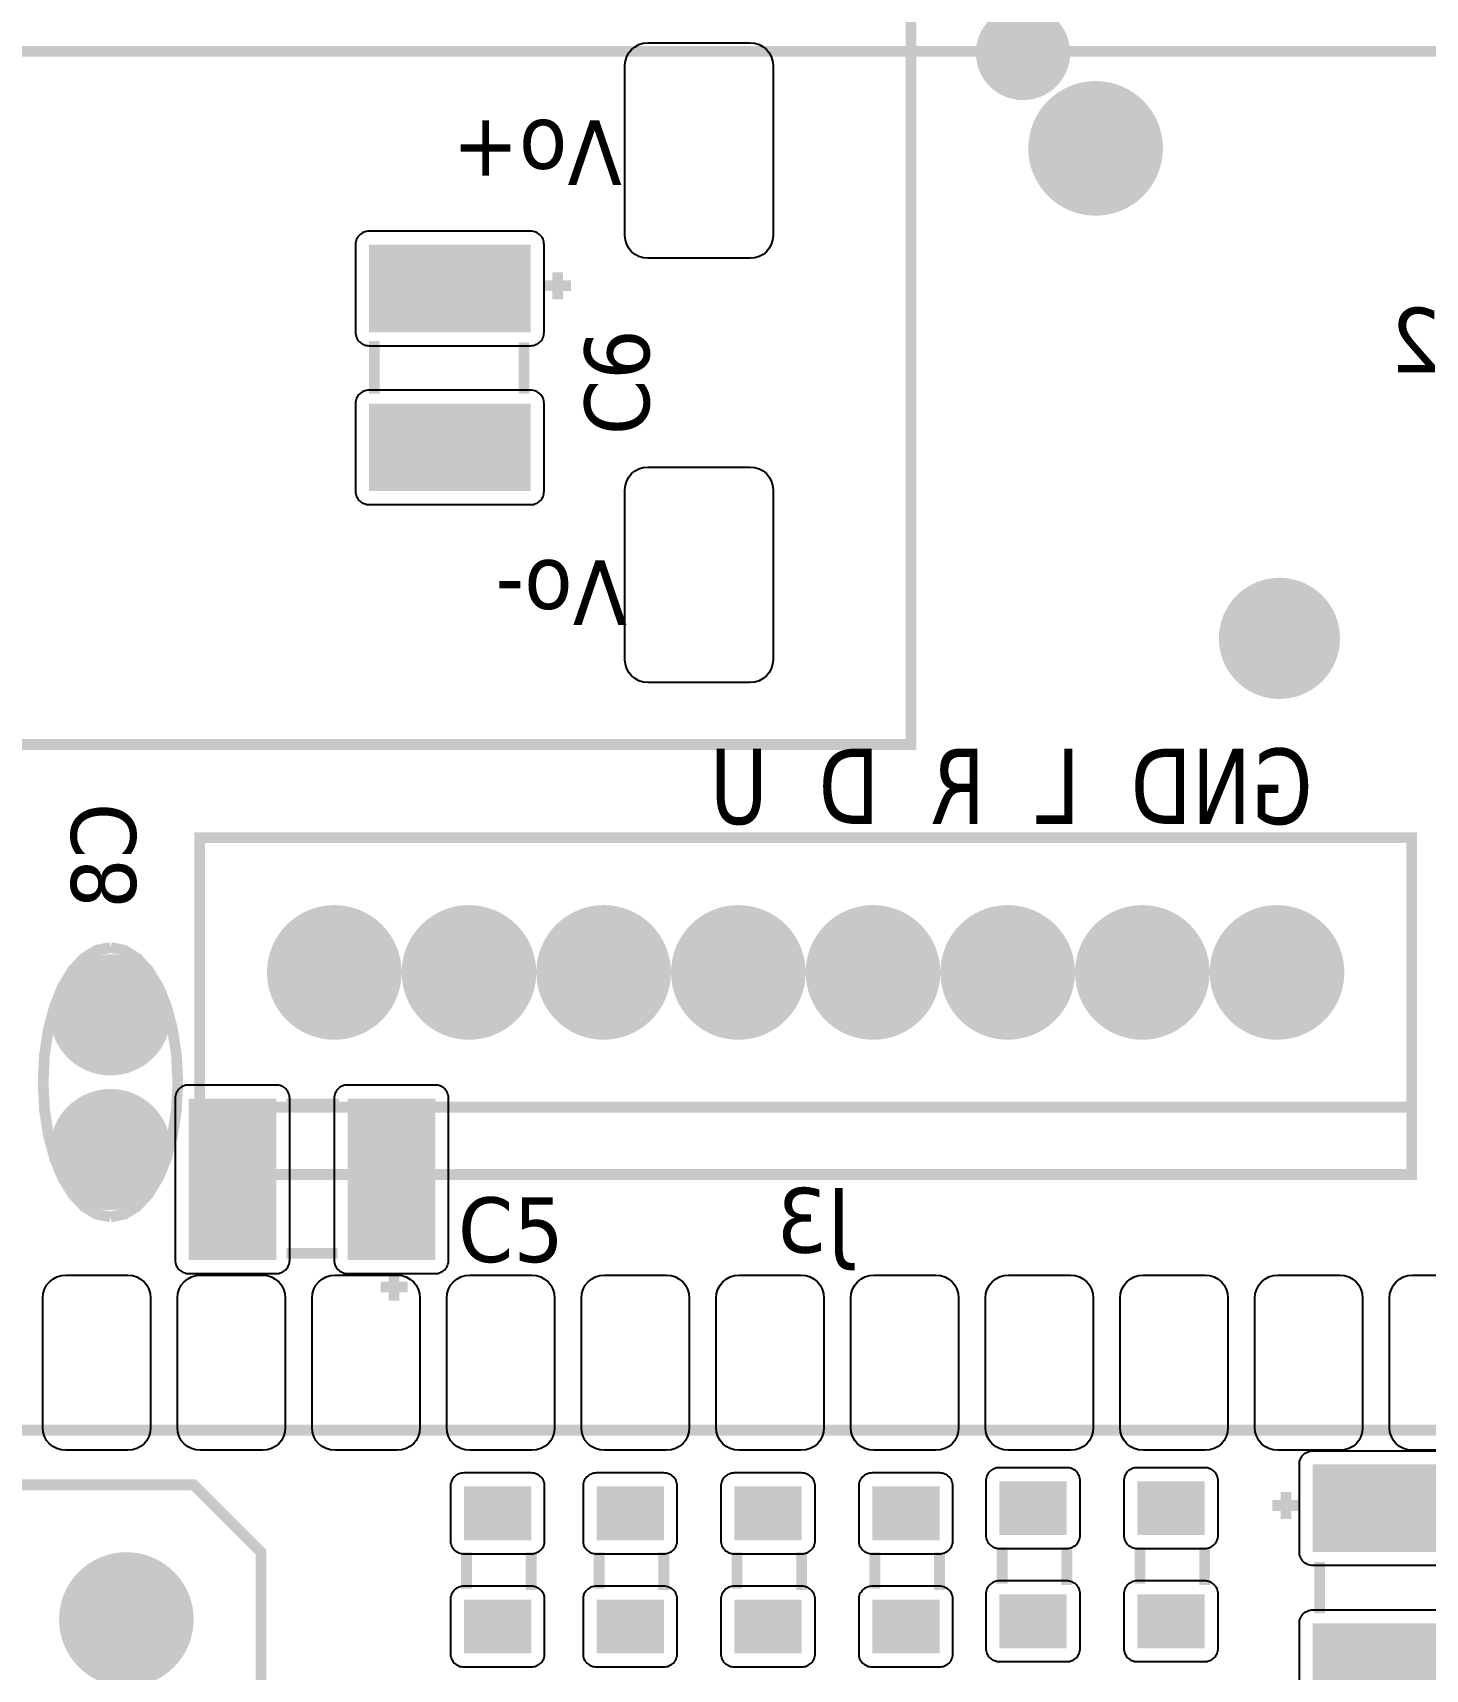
# Model space of a CAD drawing. Header units: millimetres. Extents: x 123.5 to 144.3, y 105.4 to 121.6.
# Drawn here: x 132.627 to 134.448, y 111.229 to 113.368 of the extents above; entities that cross this region are included whole.
import ezdxf

# ---------------------------------------------------------------- set-up
doc = ezdxf.new("R2010")
doc.units = ezdxf.units.MM
doc.layers.add('DESC', color=250, linetype='Continuous')
doc.styles.get("Standard").update_dxf_attribs({"font": 'tahoma.ttf'})

# ---------------------------------------------------------------- blocks, each defined once
blk = doc.blocks.new('RPAD')
blk.add_trace([(-0.5, -0.5), (-0.5, 0.5), (0.5, -0.5), (0.5, 0.5)])
blk = doc.blocks.new('EPAD')
at = {"const_width": 0.5}
blk.add_lwpolyline([(-0.25, 0, 1), (0.25, 0, 1)], format="xyb", close=True, dxfattribs=at)
blk = doc.blocks.new('HornoCardV2')
at = {"const_width": 0.008}
for points in [[(150.4557, 111.5411), (148.3927, 111.5411), (148.3927, 112.612), (150.4557, 112.612), (150.4557, 111.5411)], [(150.4557, 111.5411), (148.3927, 111.5411), (148.3927, 112.612), (150.4557, 112.612), (150.4557, 111.5411)], [(150.4557, 111.5411), (148.3927, 111.5411), (148.3927, 112.612), (150.4557, 112.612), (150.4557, 111.5411)], [(148.3655, 112.0163), (148.3663, 112.0244), (148.3685, 112.0318), (148.3769, 112.0443), (148.3894, 112.0527), (148.3968, 112.0549), (148.4049, 112.0557), (151.1214, 112.0557)], [(148.3655, 112.0163), (148.3663, 112.0244), (148.3685, 112.0318), (148.3769, 112.0443), (148.3894, 112.0527), (148.3968, 112.0549), (148.4049, 112.0557), (151.1214, 112.0557)], [(148.3655, 112.0163), (148.3663, 112.0244), (148.3685, 112.0318), (148.3769, 112.0443), (148.3894, 112.0527), (148.3968, 112.0549), (148.4049, 112.0557), (151.1214, 112.0557)], [(150.1932, 111.8717), (150.1932, 111.8917)], [(150.1932, 111.8717), (150.1932, 111.8917)], [(150.1932, 111.8717), (150.1932, 111.8917)], [(150.1832, 111.8817), (150.2032, 111.8817)], [(150.1832, 111.8817), (150.2032, 111.8817)], [(150.1832, 111.8817), (150.2032, 111.8817)], [(150.0572, 111.8017), (150.0572, 111.8407)], [(150.0572, 111.8017), (150.0572, 111.8407)], [(150.0572, 111.8017), (150.0572, 111.8407)], [(150.1682, 111.8017), (150.1682, 111.8397)], [(150.1682, 111.8017), (150.1682, 111.8397)], [(150.1682, 111.8017), (150.1682, 111.8397)], [(150.8274, 111.2219), (149.9274, 111.2219), (149.9274, 111.4719), (150.8274, 111.4719), (150.8274, 111.2219)], [(150.8274, 111.2219), (149.9274, 111.2219), (149.9274, 111.4719), (150.8274, 111.4719), (150.8274, 111.2219)], [(150.8274, 111.2219), (149.9274, 111.2219), (149.9274, 111.4719), (150.8274, 111.4719), (150.8274, 111.2219)], [(149.8612, 111.3904), (149.851, 111.3884), (149.8416, 111.3826), (149.8331, 111.3735), (149.8257, 111.3614), (149.8197, 111.3466), (149.8151, 111.3296), (149.8122, 111.3107), (149.8112, 111.2904)], [(149.8612, 111.3904), (149.851, 111.3884), (149.8416, 111.3826), (149.8331, 111.3735), (149.8257, 111.3614), (149.8197, 111.3466), (149.8151, 111.3296), (149.8122, 111.3107), (149.8112, 111.2904)], [(149.8612, 111.3904), (149.851, 111.3884), (149.8416, 111.3826), (149.8331, 111.3735), (149.8257, 111.3614), (149.8197, 111.3466), (149.8151, 111.3296), (149.8122, 111.3107), (149.8112, 111.2904)], [(149.8612, 111.3904), (149.8714, 111.3884), (149.8808, 111.3826), (149.8893, 111.3735), (149.8967, 111.3614), (149.9028, 111.3466), (149.9073, 111.3296), (149.9102, 111.3107), (149.9112, 111.2904)], [(149.8612, 111.3904), (149.8714, 111.3884), (149.8808, 111.3826), (149.8893, 111.3735), (149.8967, 111.3614), (149.9028, 111.3466), (149.9073, 111.3296), (149.9102, 111.3107), (149.9112, 111.2904)], [(149.8612, 111.3904), (149.8714, 111.3884), (149.8808, 111.3826), (149.8893, 111.3735), (149.8967, 111.3614), (149.9028, 111.3466), (149.9073, 111.3296), (149.9102, 111.3107), (149.9112, 111.2904)], [(149.8612, 111.1904), (149.851, 111.1924), (149.8416, 111.1981), (149.8331, 111.2072), (149.8257, 111.2194), (149.8197, 111.2341), (149.8151, 111.2511), (149.8122, 111.27), (149.8112, 111.2904)], [(149.8612, 111.1904), (149.851, 111.1924), (149.8416, 111.1981), (149.8331, 111.2072), (149.8257, 111.2194), (149.8197, 111.2341), (149.8151, 111.2511), (149.8122, 111.27), (149.8112, 111.2904)], [(149.8612, 111.1904), (149.851, 111.1924), (149.8416, 111.1981), (149.8331, 111.2072), (149.8257, 111.2194), (149.8197, 111.2341), (149.8151, 111.2511), (149.8122, 111.27), (149.8112, 111.2904)], [(149.8612, 111.1904), (149.8714, 111.1924), (149.8808, 111.1981), (149.8893, 111.2072), (149.8967, 111.2194), (149.9028, 111.2341), (149.9073, 111.2511), (149.9102, 111.27), (149.9112, 111.2904)], [(149.8612, 111.1904), (149.8714, 111.1924), (149.8808, 111.1981), (149.8893, 111.2072), (149.8967, 111.2194), (149.9028, 111.2341), (149.9073, 111.2511), (149.9102, 111.27), (149.9112, 111.2904)], [(149.8612, 111.1904), (149.8714, 111.1924), (149.8808, 111.1981), (149.8893, 111.2072), (149.8967, 111.2194), (149.9028, 111.2341), (149.9073, 111.2511), (149.9102, 111.27), (149.9112, 111.2904)], [(150.8274, 111.2719), (149.9274, 111.2719)], [(150.8274, 111.2719), (149.9274, 111.2719)], [(150.8274, 111.2719), (149.9274, 111.2719)], [(149.9918, 111.2743), (150.0308, 111.2743)], [(149.9918, 111.2743), (150.0308, 111.2743)], [(149.9918, 111.2743), (150.0308, 111.2743)], [(149.9918, 111.1633), (150.0298, 111.1633)], [(149.9918, 111.1633), (150.0298, 111.1633)], [(149.9918, 111.1633), (150.0298, 111.1633)], [(150.0718, 111.1483), (150.0718, 111.1283)], [(150.0718, 111.1483), (150.0718, 111.1283)], [(150.0718, 111.1483), (150.0718, 111.1283)], [(150.0618, 111.1383), (150.0818, 111.1383)], [(150.0618, 111.1383), (150.0818, 111.1383)], [(150.0618, 111.1383), (150.0818, 111.1383)], [(151.101, 111.0321), (149.101, 111.0321)], [(151.101, 111.0321), (149.101, 111.0321)], [(151.101, 111.0321), (149.101, 111.0321)], [(149.623, 110.9915), (149.923, 110.9915), (149.973, 110.9415), (149.973, 110.8415), (149.923, 110.7915), (149.623, 110.7915), (149.573, 110.8415), (149.573, 110.9415), (149.623, 110.9915)], [(149.623, 110.9915), (149.923, 110.9915), (149.973, 110.9415), (149.973, 110.8415), (149.923, 110.7915), (149.623, 110.7915), (149.573, 110.8415), (149.573, 110.9415), (149.623, 110.9915)], [(149.623, 110.9915), (149.923, 110.9915), (149.973, 110.9415), (149.973, 110.8415), (149.923, 110.7915), (149.623, 110.7915), (149.573, 110.8415), (149.573, 110.9415), (149.623, 110.9915)], [(150.744, 110.9761), (150.724, 110.9761)], [(150.744, 110.9761), (150.724, 110.9761)], [(150.744, 110.9761), (150.724, 110.9761)], [(150.734, 110.9661), (150.734, 110.9861)], [(150.734, 110.9661), (150.734, 110.9861)], [(150.734, 110.9661), (150.734, 110.9861)], [(150.1256, 110.9413), (150.1256, 110.9143)], [(150.1256, 110.9413), (150.1256, 110.9143)], [(150.1256, 110.9413), (150.1256, 110.9143)], [(150.1736, 110.9413), (150.1736, 110.9133)], [(150.1736, 110.9413), (150.1736, 110.9133)], [(150.1736, 110.9413), (150.1736, 110.9133)], [(150.2241, 110.9413), (150.2241, 110.9143)], [(150.2241, 110.9413), (150.2241, 110.9143)], [(150.2241, 110.9413), (150.2241, 110.9143)], [(150.2721, 110.9413), (150.2721, 110.9133)], [(150.2721, 110.9413), (150.2721, 110.9133)], [(150.2721, 110.9413), (150.2721, 110.9133)], [(150.3264, 110.9413), (150.3264, 110.9143)], [(150.3264, 110.9413), (150.3264, 110.9143)], [(150.3264, 110.9413), (150.3264, 110.9143)], [(150.3744, 110.9413), (150.3744, 110.9133)], [(150.3744, 110.9413), (150.3744, 110.9133)], [(150.3744, 110.9413), (150.3744, 110.9133)], [(150.4288, 110.9413), (150.4288, 110.9143)], [(150.4288, 110.9413), (150.4288, 110.9143)], [(150.4288, 110.9413), (150.4288, 110.9143)], [(150.4768, 110.9413), (150.4768, 110.9133)], [(150.4768, 110.9413), (150.4768, 110.9133)], [(150.4768, 110.9413), (150.4768, 110.9133)], [(150.5233, 110.9452), (150.5233, 110.9182)], [(150.5233, 110.9452), (150.5233, 110.9182)], [(150.5233, 110.9452), (150.5233, 110.9182)], [(150.5713, 110.9452), (150.5713, 110.9172)], [(150.5713, 110.9452), (150.5713, 110.9172)], [(150.5713, 110.9452), (150.5713, 110.9172)], [(150.6256, 110.9452), (150.6256, 110.9182)], [(150.6256, 110.9452), (150.6256, 110.9182)], [(150.6256, 110.9452), (150.6256, 110.9182)], [(150.6736, 110.9452), (150.6736, 110.9172)], [(150.6736, 110.9452), (150.6736, 110.9172)], [(150.6736, 110.9452), (150.6736, 110.9172)], [(150.759, 110.8961), (150.759, 110.9341)], [(150.759, 110.8961), (150.759, 110.9341)], [(150.759, 110.8961), (150.759, 110.9341)]]:
    blk.add_lwpolyline(points, dxfattribs=at)
for points in [[(150.3362, 111.9021), (150.2602, 111.9021), (150.2568, 111.9024), (150.2535, 111.9034), (150.2507, 111.9049), (150.2481, 111.907), (150.2461, 111.9095), (150.2445, 111.9124), (150.2436, 111.9156), (150.2432, 111.9191), (150.2432, 112.0451), (150.2436, 112.0486), (150.2445, 112.0518), (150.2461, 112.0547), (150.2481, 112.0572), (150.2507, 112.0592), (150.2535, 112.0608), (150.2568, 112.0618), (150.2602, 112.0621), (150.3362, 112.0621), (150.3397, 112.0618), (150.3429, 112.0608), (150.3458, 112.0592), (150.3483, 112.0572), (150.3504, 112.0547), (150.3519, 112.0518), (150.3529, 112.0486), (150.3532, 112.0451), (150.3532, 111.9191), (150.3529, 111.9156), (150.3519, 111.9124), (150.3504, 111.9095), (150.3483, 111.907), (150.3458, 111.9049), (150.3429, 111.9034), (150.3397, 111.9024), (150.3362, 111.9021)], [(150.1832, 111.8472), (150.1832, 111.9122), (150.1831, 111.9133), (150.183, 111.9143), (150.1828, 111.9152), (150.1824, 111.9162), (150.182, 111.917), (150.1815, 111.9179), (150.1809, 111.9186), (150.1803, 111.9193), (150.1796, 111.92), (150.1788, 111.9205), (150.178, 111.921), (150.1771, 111.9215), (150.1762, 111.9218), (150.1752, 111.922), (150.1742, 111.9222), (150.1732, 111.9222), (150.0532, 111.9222), (150.0522, 111.9222), (150.0511, 111.922), (150.0502, 111.9218), (150.0493, 111.9215), (150.0484, 111.921), (150.0476, 111.9205), (150.0468, 111.92), (150.0461, 111.9193), (150.0454, 111.9186), (150.0449, 111.9179), (150.0444, 111.917), (150.044, 111.9162), (150.0436, 111.9152), (150.0434, 111.9143), (150.0432, 111.9133), (150.0432, 111.9122), (150.0432, 111.8472), (150.0432, 111.8462), (150.0434, 111.8452), (150.0436, 111.8442), (150.044, 111.8433), (150.0444, 111.8424), (150.0449, 111.8416), (150.0454, 111.8408), (150.0461, 111.8401), (150.0468, 111.8395), (150.0476, 111.8389), (150.0484, 111.8384), (150.0493, 111.838), (150.0502, 111.8377), (150.0511, 111.8374), (150.0522, 111.8373), (150.0532, 111.8372), (150.1732, 111.8372), (150.1742, 111.8373), (150.1752, 111.8374), (150.1762, 111.8377), (150.1771, 111.838), (150.178, 111.8384), (150.1788, 111.8389), (150.1796, 111.8395), (150.1803, 111.8401), (150.1809, 111.8408), (150.1815, 111.8416), (150.182, 111.8424), (150.1824, 111.8433), (150.1828, 111.8442), (150.183, 111.8452), (150.1831, 111.8462), (150.1832, 111.8472)], [(150.1832, 111.7292), (150.1832, 111.7942), (150.1831, 111.7953), (150.183, 111.7963), (150.1828, 111.7972), (150.1824, 111.7982), (150.182, 111.799), (150.1815, 111.7999), (150.1809, 111.8006), (150.1803, 111.8013), (150.1796, 111.802), (150.1788, 111.8025), (150.178, 111.803), (150.1771, 111.8035), (150.1762, 111.8038), (150.1752, 111.804), (150.1742, 111.8042), (150.1732, 111.8042), (150.0532, 111.8042), (150.0522, 111.8042), (150.0511, 111.804), (150.0502, 111.8038), (150.0493, 111.8035), (150.0484, 111.803), (150.0476, 111.8025), (150.0468, 111.802), (150.0461, 111.8013), (150.0454, 111.8006), (150.0449, 111.7999), (150.0444, 111.799), (150.044, 111.7982), (150.0436, 111.7972), (150.0434, 111.7963), (150.0432, 111.7953), (150.0432, 111.7942), (150.0432, 111.7292), (150.0432, 111.7282), (150.0434, 111.7272), (150.0436, 111.7262), (150.044, 111.7253), (150.0444, 111.7244), (150.0449, 111.7236), (150.0454, 111.7228), (150.0461, 111.7221), (150.0468, 111.7215), (150.0476, 111.7209), (150.0484, 111.7204), (150.0493, 111.72), (150.0502, 111.7197), (150.0511, 111.7194), (150.0522, 111.7193), (150.0532, 111.7192), (150.1732, 111.7192), (150.1742, 111.7193), (150.1752, 111.7194), (150.1762, 111.7197), (150.1771, 111.72), (150.178, 111.7204), (150.1788, 111.7209), (150.1796, 111.7215), (150.1803, 111.7221), (150.1809, 111.7228), (150.1815, 111.7236), (150.182, 111.7244), (150.1824, 111.7253), (150.1828, 111.7262), (150.183, 111.7272), (150.1831, 111.7282), (150.1832, 111.7292)], [(150.3362, 111.5871), (150.2602, 111.5871), (150.2568, 111.5875), (150.2535, 111.5884), (150.2507, 111.59), (150.2481, 111.592), (150.2461, 111.5945), (150.2445, 111.5974), (150.2436, 111.6007), (150.2432, 111.6041), (150.2432, 111.7301), (150.2436, 111.7336), (150.2445, 111.7368), (150.2461, 111.7397), (150.2481, 111.7422), (150.2507, 111.7443), (150.2535, 111.7458), (150.2568, 111.7468), (150.2602, 111.7471), (150.3362, 111.7471), (150.3397, 111.7468), (150.3429, 111.7458), (150.3458, 111.7443), (150.3483, 111.7422), (150.3504, 111.7397), (150.3519, 111.7368), (150.3529, 111.7336), (150.3532, 111.7301), (150.3532, 111.6041), (150.3529, 111.6007), (150.3519, 111.5974), (150.3504, 111.5945), (150.3483, 111.592), (150.3458, 111.59), (150.3429, 111.5884), (150.3397, 111.5875), (150.3362, 111.5871)], [(149.9193, 111.1483), (149.9843, 111.1483), (149.9853, 111.1484), (149.9863, 111.1485), (149.9873, 111.1488), (149.9882, 111.1491), (149.9891, 111.1495), (149.9899, 111.15), (149.9907, 111.1506), (149.9914, 111.1512), (149.992, 111.1519), (149.9926, 111.1527), (149.9931, 111.1535), (149.9935, 111.1544), (149.9938, 111.1553), (149.9941, 111.1563), (149.9942, 111.1573), (149.9943, 111.1583), (149.9943, 111.2783), (149.9942, 111.2794), (149.9941, 111.2804), (149.9938, 111.2813), (149.9935, 111.2822), (149.9931, 111.2831), (149.9926, 111.2839), (149.992, 111.2847), (149.9914, 111.2854), (149.9907, 111.2861), (149.9899, 111.2866), (149.9891, 111.2871), (149.9882, 111.2875), (149.9873, 111.2879), (149.9863, 111.2881), (149.9853, 111.2883), (149.9843, 111.2883), (149.9193, 111.2883), (149.9182, 111.2883), (149.9172, 111.2881), (149.9163, 111.2879), (149.9153, 111.2875), (149.9145, 111.2871), (149.9136, 111.2866), (149.9129, 111.2861), (149.9122, 111.2854), (149.9115, 111.2847), (149.911, 111.2839), (149.9105, 111.2831), (149.91, 111.2822), (149.9097, 111.2813), (149.9095, 111.2804), (149.9093, 111.2794), (149.9093, 111.2783), (149.9093, 111.1583), (149.9093, 111.1573), (149.9095, 111.1563), (149.9097, 111.1553), (149.91, 111.1544), (149.9105, 111.1535), (149.911, 111.1527), (149.9115, 111.1519), (149.9122, 111.1512), (149.9129, 111.1506), (149.9136, 111.15), (149.9145, 111.1495), (149.9153, 111.1491), (149.9163, 111.1488), (149.9172, 111.1485), (149.9182, 111.1484), (149.9193, 111.1483)], [(150.0373, 111.1483), (150.1023, 111.1483), (150.1033, 111.1484), (150.1043, 111.1485), (150.1053, 111.1488), (150.1062, 111.1491), (150.1071, 111.1495), (150.1079, 111.15), (150.1087, 111.1506), (150.1094, 111.1512), (150.11, 111.1519), (150.1106, 111.1527), (150.1111, 111.1535), (150.1115, 111.1544), (150.1118, 111.1553), (150.1121, 111.1563), (150.1122, 111.1573), (150.1123, 111.1583), (150.1123, 111.2783), (150.1122, 111.2794), (150.1121, 111.2804), (150.1118, 111.2813), (150.1115, 111.2822), (150.1111, 111.2831), (150.1106, 111.2839), (150.11, 111.2847), (150.1094, 111.2854), (150.1087, 111.2861), (150.1079, 111.2866), (150.1071, 111.2871), (150.1062, 111.2875), (150.1053, 111.2879), (150.1043, 111.2881), (150.1033, 111.2883), (150.1023, 111.2883), (150.0373, 111.2883), (150.0362, 111.2883), (150.0352, 111.2881), (150.0343, 111.2879), (150.0333, 111.2875), (150.0325, 111.2871), (150.0316, 111.2866), (150.0309, 111.2861), (150.0302, 111.2854), (150.0295, 111.2847), (150.029, 111.2839), (150.0285, 111.2831), (150.028, 111.2822), (150.0277, 111.2813), (150.0275, 111.2804), (150.0273, 111.2794), (150.0273, 111.2783), (150.0273, 111.1583), (150.0273, 111.1573), (150.0275, 111.1563), (150.0277, 111.1553), (150.028, 111.1544), (150.0285, 111.1535), (150.029, 111.1527), (150.0295, 111.1519), (150.0302, 111.1512), (150.0309, 111.1506), (150.0316, 111.15), (150.0325, 111.1495), (150.0333, 111.1491), (150.0343, 111.1488), (150.0352, 111.1485), (150.0362, 111.1484), (150.0373, 111.1483)], [(149.874, 111.0171), (149.828, 111.0171), (149.8245, 111.0174), (149.8213, 111.0184), (149.8184, 111.0199), (149.8159, 111.022), (149.8138, 111.0245), (149.8123, 111.0274), (149.8113, 111.0306), (149.811, 111.0341), (149.811, 111.1301), (149.8113, 111.1336), (149.8123, 111.1368), (149.8138, 111.1397), (149.8159, 111.1422), (149.8184, 111.1442), (149.8213, 111.1458), (149.8245, 111.1468), (149.828, 111.1471), (149.874, 111.1471), (149.8775, 111.1468), (149.8807, 111.1458), (149.8836, 111.1442), (149.8861, 111.1422), (149.8881, 111.1397), (149.8897, 111.1368), (149.8907, 111.1336), (149.891, 111.1301), (149.891, 111.0341), (149.8907, 111.0306), (149.8897, 111.0274), (149.8881, 111.0245), (149.8861, 111.022), (149.8836, 111.0199), (149.8807, 111.0184), (149.8775, 111.0174), (149.874, 111.0171)], [(149.974, 111.0171), (149.928, 111.0171), (149.9245, 111.0174), (149.9213, 111.0184), (149.9184, 111.0199), (149.9159, 111.022), (149.9138, 111.0245), (149.9123, 111.0274), (149.9113, 111.0306), (149.911, 111.0341), (149.911, 111.1301), (149.9113, 111.1336), (149.9123, 111.1368), (149.9138, 111.1397), (149.9159, 111.1422), (149.9184, 111.1442), (149.9213, 111.1458), (149.9245, 111.1468), (149.928, 111.1471), (149.974, 111.1471), (149.9775, 111.1468), (149.9807, 111.1458), (149.9836, 111.1442), (149.9861, 111.1422), (149.9881, 111.1397), (149.9897, 111.1368), (149.9907, 111.1336), (149.991, 111.1301), (149.991, 111.0341), (149.9907, 111.0306), (149.9897, 111.0274), (149.9881, 111.0245), (149.9861, 111.022), (149.9836, 111.0199), (149.9807, 111.0184), (149.9775, 111.0174), (149.974, 111.0171)], [(150.074, 111.0171), (150.028, 111.0171), (150.0245, 111.0174), (150.0213, 111.0184), (150.0184, 111.0199), (150.0159, 111.022), (150.0138, 111.0245), (150.0123, 111.0274), (150.0113, 111.0306), (150.011, 111.0341), (150.011, 111.1301), (150.0113, 111.1336), (150.0123, 111.1368), (150.0138, 111.1397), (150.0159, 111.1422), (150.0184, 111.1442), (150.0213, 111.1458), (150.0245, 111.1468), (150.028, 111.1471), (150.074, 111.1471), (150.0775, 111.1468), (150.0807, 111.1458), (150.0836, 111.1442), (150.0861, 111.1422), (150.0881, 111.1397), (150.0897, 111.1368), (150.0907, 111.1336), (150.091, 111.1301), (150.091, 111.0341), (150.0907, 111.0306), (150.0897, 111.0274), (150.0881, 111.0245), (150.0861, 111.022), (150.0836, 111.0199), (150.0807, 111.0184), (150.0775, 111.0174), (150.074, 111.0171)], [(150.174, 111.0171), (150.128, 111.0171), (150.1245, 111.0174), (150.1213, 111.0184), (150.1184, 111.0199), (150.1159, 111.022), (150.1138, 111.0245), (150.1123, 111.0274), (150.1113, 111.0306), (150.111, 111.0341), (150.111, 111.1301), (150.1113, 111.1336), (150.1123, 111.1368), (150.1138, 111.1397), (150.1159, 111.1422), (150.1184, 111.1442), (150.1213, 111.1458), (150.1245, 111.1468), (150.128, 111.1471), (150.174, 111.1471), (150.1775, 111.1468), (150.1807, 111.1458), (150.1836, 111.1442), (150.1861, 111.1422), (150.1881, 111.1397), (150.1897, 111.1368), (150.1907, 111.1336), (150.191, 111.1301), (150.191, 111.0341), (150.1907, 111.0306), (150.1897, 111.0274), (150.1881, 111.0245), (150.1861, 111.022), (150.1836, 111.0199), (150.1807, 111.0184), (150.1775, 111.0174), (150.174, 111.0171)], [(150.274, 111.0171), (150.228, 111.0171), (150.2245, 111.0174), (150.2213, 111.0184), (150.2184, 111.0199), (150.2159, 111.022), (150.2138, 111.0245), (150.2123, 111.0274), (150.2113, 111.0306), (150.211, 111.0341), (150.211, 111.1301), (150.2113, 111.1336), (150.2123, 111.1368), (150.2138, 111.1397), (150.2159, 111.1422), (150.2184, 111.1442), (150.2213, 111.1458), (150.2245, 111.1468), (150.228, 111.1471), (150.274, 111.1471), (150.2775, 111.1468), (150.2807, 111.1458), (150.2836, 111.1442), (150.2861, 111.1422), (150.2881, 111.1397), (150.2897, 111.1368), (150.2907, 111.1336), (150.291, 111.1301), (150.291, 111.0341), (150.2907, 111.0306), (150.2897, 111.0274), (150.2881, 111.0245), (150.2861, 111.022), (150.2836, 111.0199), (150.2807, 111.0184), (150.2775, 111.0174), (150.274, 111.0171)], [(150.374, 111.0171), (150.328, 111.0171), (150.3245, 111.0174), (150.3213, 111.0184), (150.3184, 111.0199), (150.3159, 111.022), (150.3138, 111.0245), (150.3123, 111.0274), (150.3113, 111.0306), (150.311, 111.0341), (150.311, 111.1301), (150.3113, 111.1336), (150.3123, 111.1368), (150.3138, 111.1397), (150.3159, 111.1422), (150.3184, 111.1442), (150.3213, 111.1458), (150.3245, 111.1468), (150.328, 111.1471), (150.374, 111.1471), (150.3775, 111.1468), (150.3807, 111.1458), (150.3836, 111.1442), (150.3861, 111.1422), (150.3881, 111.1397), (150.3897, 111.1368), (150.3907, 111.1336), (150.391, 111.1301), (150.391, 111.0341), (150.3907, 111.0306), (150.3897, 111.0274), (150.3881, 111.0245), (150.3861, 111.022), (150.3836, 111.0199), (150.3807, 111.0184), (150.3775, 111.0174), (150.374, 111.0171)], [(150.474, 111.0171), (150.428, 111.0171), (150.4245, 111.0174), (150.4213, 111.0184), (150.4184, 111.0199), (150.4159, 111.022), (150.4138, 111.0245), (150.4123, 111.0274), (150.4113, 111.0306), (150.411, 111.0341), (150.411, 111.1301), (150.4113, 111.1336), (150.4123, 111.1368), (150.4138, 111.1397), (150.4159, 111.1422), (150.4184, 111.1442), (150.4213, 111.1458), (150.4245, 111.1468), (150.428, 111.1471), (150.474, 111.1471), (150.4775, 111.1468), (150.4807, 111.1458), (150.4836, 111.1442), (150.4861, 111.1422), (150.4881, 111.1397), (150.4897, 111.1368), (150.4907, 111.1336), (150.491, 111.1301), (150.491, 111.0341), (150.4907, 111.0306), (150.4897, 111.0274), (150.4881, 111.0245), (150.4861, 111.022), (150.4836, 111.0199), (150.4807, 111.0184), (150.4775, 111.0174), (150.474, 111.0171)], [(150.574, 111.0171), (150.528, 111.0171), (150.5245, 111.0174), (150.5213, 111.0184), (150.5184, 111.0199), (150.5159, 111.022), (150.5138, 111.0245), (150.5123, 111.0274), (150.5113, 111.0306), (150.511, 111.0341), (150.511, 111.1301), (150.5113, 111.1336), (150.5123, 111.1368), (150.5138, 111.1397), (150.5159, 111.1422), (150.5184, 111.1442), (150.5213, 111.1458), (150.5245, 111.1468), (150.528, 111.1471), (150.574, 111.1471), (150.5775, 111.1468), (150.5807, 111.1458), (150.5836, 111.1442), (150.5861, 111.1422), (150.5881, 111.1397), (150.5897, 111.1368), (150.5907, 111.1336), (150.591, 111.1301), (150.591, 111.0341), (150.5907, 111.0306), (150.5897, 111.0274), (150.5881, 111.0245), (150.5861, 111.022), (150.5836, 111.0199), (150.5807, 111.0184), (150.5775, 111.0174), (150.574, 111.0171)], [(150.674, 111.0171), (150.628, 111.0171), (150.6245, 111.0174), (150.6213, 111.0184), (150.6184, 111.0199), (150.6159, 111.022), (150.6138, 111.0245), (150.6123, 111.0274), (150.6113, 111.0306), (150.611, 111.0341), (150.611, 111.1301), (150.6113, 111.1336), (150.6123, 111.1368), (150.6138, 111.1397), (150.6159, 111.1422), (150.6184, 111.1442), (150.6213, 111.1458), (150.6245, 111.1468), (150.628, 111.1471), (150.674, 111.1471), (150.6775, 111.1468), (150.6807, 111.1458), (150.6836, 111.1442), (150.6861, 111.1422), (150.6881, 111.1397), (150.6897, 111.1368), (150.6907, 111.1336), (150.691, 111.1301), (150.691, 111.0341), (150.6907, 111.0306), (150.6897, 111.0274), (150.6881, 111.0245), (150.6861, 111.022), (150.6836, 111.0199), (150.6807, 111.0184), (150.6775, 111.0174), (150.674, 111.0171)], [(150.774, 111.0171), (150.728, 111.0171), (150.7245, 111.0174), (150.7213, 111.0184), (150.7184, 111.0199), (150.7159, 111.022), (150.7138, 111.0245), (150.7123, 111.0274), (150.7113, 111.0306), (150.711, 111.0341), (150.711, 111.1301), (150.7113, 111.1336), (150.7123, 111.1368), (150.7138, 111.1397), (150.7159, 111.1422), (150.7184, 111.1442), (150.7213, 111.1458), (150.7245, 111.1468), (150.728, 111.1471), (150.774, 111.1471), (150.7775, 111.1468), (150.7807, 111.1458), (150.7836, 111.1442), (150.7861, 111.1422), (150.7881, 111.1397), (150.7897, 111.1368), (150.7907, 111.1336), (150.791, 111.1301), (150.791, 111.0341), (150.7907, 111.0306), (150.7897, 111.0274), (150.7881, 111.0245), (150.7861, 111.022), (150.7836, 111.0199), (150.7807, 111.0184), (150.7775, 111.0174), (150.774, 111.0171)], [(150.5113, 110.9942), (150.5113, 110.9542), (150.5113, 110.9532), (150.5115, 110.9522), (150.5117, 110.9512), (150.512, 110.9503), (150.5125, 110.9494), (150.5129, 110.9486), (150.5135, 110.9478), (150.5142, 110.9471), (150.5149, 110.9465), (150.5156, 110.9459), (150.5165, 110.9454), (150.5173, 110.945), (150.5183, 110.9447), (150.5192, 110.9444), (150.5202, 110.9443), (150.5213, 110.9442), (150.5713, 110.9442), (150.5723, 110.9443), (150.5733, 110.9444), (150.5743, 110.9447), (150.5752, 110.945), (150.5761, 110.9454), (150.5769, 110.9459), (150.5777, 110.9465), (150.5784, 110.9471), (150.579, 110.9478), (150.5796, 110.9486), (150.5801, 110.9494), (150.5805, 110.9503), (150.5808, 110.9512), (150.5811, 110.9522), (150.5812, 110.9532), (150.5813, 110.9542), (150.5813, 110.9942), (150.5812, 110.9953), (150.5811, 110.9963), (150.5808, 110.9972), (150.5805, 110.9982), (150.5801, 110.999), (150.5796, 110.9999), (150.579, 111.0006), (150.5784, 111.0013), (150.5777, 111.002), (150.5769, 111.0025), (150.5761, 111.003), (150.5752, 111.0034), (150.5743, 111.0038), (150.5733, 111.004), (150.5723, 111.0042), (150.5713, 111.0042), (150.5213, 111.0042), (150.5202, 111.0042), (150.5192, 111.004), (150.5183, 111.0038), (150.5173, 111.0034), (150.5165, 111.003), (150.5156, 111.0025), (150.5149, 111.002), (150.5142, 111.0013), (150.5135, 111.0006), (150.5129, 110.9999), (150.5125, 110.999), (150.512, 110.9982), (150.5117, 110.9972), (150.5115, 110.9963), (150.5113, 110.9953), (150.5113, 110.9942)], [(150.6136, 110.9942), (150.6136, 110.9542), (150.6137, 110.9532), (150.6138, 110.9522), (150.6141, 110.9512), (150.6144, 110.9503), (150.6148, 110.9494), (150.6153, 110.9486), (150.6159, 110.9478), (150.6165, 110.9471), (150.6172, 110.9465), (150.618, 110.9459), (150.6188, 110.9454), (150.6197, 110.945), (150.6206, 110.9447), (150.6216, 110.9444), (150.6226, 110.9443), (150.6236, 110.9442), (150.6736, 110.9442), (150.6747, 110.9443), (150.6757, 110.9444), (150.6766, 110.9447), (150.6776, 110.945), (150.6784, 110.9454), (150.6793, 110.9459), (150.68, 110.9465), (150.6807, 110.9471), (150.6814, 110.9478), (150.6819, 110.9486), (150.6824, 110.9494), (150.6829, 110.9503), (150.6832, 110.9512), (150.6834, 110.9522), (150.6836, 110.9532), (150.6836, 110.9542), (150.6836, 110.9942), (150.6836, 110.9953), (150.6834, 110.9963), (150.6832, 110.9972), (150.6829, 110.9982), (150.6824, 110.999), (150.6819, 110.9999), (150.6814, 111.0006), (150.6807, 111.0013), (150.68, 111.002), (150.6793, 111.0025), (150.6784, 111.003), (150.6776, 111.0034), (150.6766, 111.0038), (150.6757, 111.004), (150.6747, 111.0042), (150.6736, 111.0042), (150.6236, 111.0042), (150.6226, 111.0042), (150.6216, 111.004), (150.6206, 111.0038), (150.6197, 111.0034), (150.6188, 111.003), (150.618, 111.0025), (150.6172, 111.002), (150.6165, 111.0013), (150.6159, 111.0006), (150.6153, 110.9999), (150.6148, 110.999), (150.6144, 110.9982), (150.6141, 110.9972), (150.6138, 110.9963), (150.6137, 110.9953), (150.6136, 110.9942)], [(150.1136, 110.9903), (150.1136, 110.9503), (150.1137, 110.9492), (150.1138, 110.9482), (150.1141, 110.9473), (150.1144, 110.9463), (150.1148, 110.9455), (150.1153, 110.9446), (150.1159, 110.9439), (150.1165, 110.9432), (150.1172, 110.9425), (150.118, 110.942), (150.1188, 110.9415), (150.1197, 110.9411), (150.1206, 110.9407), (150.1216, 110.9405), (150.1226, 110.9403), (150.1236, 110.9403), (150.1736, 110.9403), (150.1747, 110.9403), (150.1757, 110.9405), (150.1766, 110.9407), (150.1776, 110.9411), (150.1784, 110.9415), (150.1793, 110.942), (150.18, 110.9425), (150.1807, 110.9432), (150.1814, 110.9439), (150.1819, 110.9446), (150.1824, 110.9455), (150.1829, 110.9463), (150.1832, 110.9473), (150.1834, 110.9482), (150.1836, 110.9492), (150.1836, 110.9503), (150.1836, 110.9903), (150.1836, 110.9913), (150.1834, 110.9923), (150.1832, 110.9933), (150.1829, 110.9942), (150.1824, 110.9951), (150.1819, 110.9959), (150.1814, 110.9967), (150.1807, 110.9974), (150.18, 110.998), (150.1793, 110.9986), (150.1784, 110.9991), (150.1776, 110.9995), (150.1766, 110.9998), (150.1757, 111.0001), (150.1747, 111.0002), (150.1736, 111.0003), (150.1236, 111.0003), (150.1226, 111.0002), (150.1216, 111.0001), (150.1206, 110.9998), (150.1197, 110.9995), (150.1188, 110.9991), (150.118, 110.9986), (150.1172, 110.998), (150.1165, 110.9974), (150.1159, 110.9967), (150.1153, 110.9959), (150.1148, 110.9951), (150.1144, 110.9942), (150.1141, 110.9933), (150.1138, 110.9923), (150.1137, 110.9913), (150.1136, 110.9903)], [(150.2121, 110.9903), (150.2121, 110.9503), (150.2121, 110.9492), (150.2123, 110.9482), (150.2125, 110.9473), (150.2128, 110.9463), (150.2132, 110.9455), (150.2137, 110.9446), (150.2143, 110.9439), (150.2149, 110.9432), (150.2156, 110.9425), (150.2164, 110.942), (150.2172, 110.9415), (150.2181, 110.9411), (150.219, 110.9407), (150.22, 110.9405), (150.221, 110.9403), (150.2221, 110.9403), (150.2721, 110.9403), (150.2731, 110.9403), (150.2741, 110.9405), (150.2751, 110.9407), (150.276, 110.9411), (150.2769, 110.9415), (150.2777, 110.942), (150.2785, 110.9425), (150.2792, 110.9432), (150.2798, 110.9439), (150.2804, 110.9446), (150.2809, 110.9455), (150.2813, 110.9463), (150.2816, 110.9473), (150.2819, 110.9482), (150.282, 110.9492), (150.2821, 110.9503), (150.2821, 110.9903), (150.282, 110.9913), (150.2819, 110.9923), (150.2816, 110.9933), (150.2813, 110.9942), (150.2809, 110.9951), (150.2804, 110.9959), (150.2798, 110.9967), (150.2792, 110.9974), (150.2785, 110.998), (150.2777, 110.9986), (150.2769, 110.9991), (150.276, 110.9995), (150.2751, 110.9998), (150.2741, 111.0001), (150.2731, 111.0002), (150.2721, 111.0003), (150.2221, 111.0003), (150.221, 111.0002), (150.22, 111.0001), (150.219, 110.9998), (150.2181, 110.9995), (150.2172, 110.9991), (150.2164, 110.9986), (150.2156, 110.998), (150.2149, 110.9974), (150.2143, 110.9967), (150.2137, 110.9959), (150.2132, 110.9951), (150.2128, 110.9942), (150.2125, 110.9933), (150.2123, 110.9923), (150.2121, 110.9913), (150.2121, 110.9903)], [(150.3144, 110.9903), (150.3144, 110.9503), (150.3145, 110.9492), (150.3146, 110.9482), (150.3149, 110.9473), (150.3152, 110.9463), (150.3156, 110.9455), (150.3161, 110.9446), (150.3167, 110.9439), (150.3173, 110.9432), (150.318, 110.9425), (150.3188, 110.942), (150.3196, 110.9415), (150.3205, 110.9411), (150.3214, 110.9407), (150.3224, 110.9405), (150.3234, 110.9403), (150.3244, 110.9403), (150.3744, 110.9403), (150.3755, 110.9403), (150.3765, 110.9405), (150.3774, 110.9407), (150.3783, 110.9411), (150.3792, 110.9415), (150.38, 110.942), (150.3808, 110.9425), (150.3815, 110.9432), (150.3822, 110.9439), (150.3827, 110.9446), (150.3832, 110.9455), (150.3836, 110.9463), (150.384, 110.9473), (150.3842, 110.9482), (150.3844, 110.9492), (150.3844, 110.9503), (150.3844, 110.9903), (150.3844, 110.9913), (150.3842, 110.9923), (150.384, 110.9933), (150.3836, 110.9942), (150.3832, 110.9951), (150.3827, 110.9959), (150.3822, 110.9967), (150.3815, 110.9974), (150.3808, 110.998), (150.38, 110.9986), (150.3792, 110.9991), (150.3783, 110.9995), (150.3774, 110.9998), (150.3765, 111.0001), (150.3755, 111.0002), (150.3744, 111.0003), (150.3244, 111.0003), (150.3234, 111.0002), (150.3224, 111.0001), (150.3214, 110.9998), (150.3205, 110.9995), (150.3196, 110.9991), (150.3188, 110.9986), (150.318, 110.998), (150.3173, 110.9974), (150.3167, 110.9967), (150.3161, 110.9959), (150.3156, 110.9951), (150.3152, 110.9942), (150.3149, 110.9933), (150.3146, 110.9923), (150.3145, 110.9913), (150.3144, 110.9903)], [(150.4168, 110.9903), (150.4168, 110.9503), (150.4168, 110.9492), (150.417, 110.9482), (150.4172, 110.9473), (150.4175, 110.9463), (150.418, 110.9455), (150.4185, 110.9446), (150.419, 110.9439), (150.4197, 110.9432), (150.4204, 110.9425), (150.4211, 110.942), (150.422, 110.9415), (150.4228, 110.9411), (150.4238, 110.9407), (150.4247, 110.9405), (150.4257, 110.9403), (150.4268, 110.9403), (150.4768, 110.9403), (150.4778, 110.9403), (150.4788, 110.9405), (150.4798, 110.9407), (150.4807, 110.9411), (150.4816, 110.9415), (150.4824, 110.942), (150.4832, 110.9425), (150.4839, 110.9432), (150.4845, 110.9439), (150.4851, 110.9446), (150.4856, 110.9455), (150.486, 110.9463), (150.4863, 110.9473), (150.4866, 110.9482), (150.4867, 110.9492), (150.4868, 110.9503), (150.4868, 110.9903), (150.4867, 110.9913), (150.4866, 110.9923), (150.4863, 110.9933), (150.486, 110.9942), (150.4856, 110.9951), (150.4851, 110.9959), (150.4845, 110.9967), (150.4839, 110.9974), (150.4832, 110.998), (150.4824, 110.9986), (150.4816, 110.9991), (150.4807, 110.9995), (150.4798, 110.9998), (150.4788, 111.0001), (150.4778, 111.0002), (150.4768, 111.0003), (150.4268, 111.0003), (150.4257, 111.0002), (150.4247, 111.0001), (150.4238, 110.9998), (150.4228, 110.9995), (150.422, 110.9991), (150.4211, 110.9986), (150.4204, 110.998), (150.4197, 110.9974), (150.419, 110.9967), (150.4185, 110.9959), (150.418, 110.9951), (150.4175, 110.9942), (150.4172, 110.9933), (150.417, 110.9923), (150.4168, 110.9913), (150.4168, 110.9903)], [(150.5113, 110.9102), (150.5113, 110.8702), (150.5113, 110.8692), (150.5115, 110.8682), (150.5117, 110.8672), (150.512, 110.8663), (150.5125, 110.8654), (150.5129, 110.8646), (150.5135, 110.8638), (150.5142, 110.8631), (150.5149, 110.8625), (150.5156, 110.8619), (150.5165, 110.8614), (150.5173, 110.861), (150.5183, 110.8607), (150.5192, 110.8604), (150.5202, 110.8603), (150.5213, 110.8602), (150.5713, 110.8602), (150.5723, 110.8603), (150.5733, 110.8604), (150.5743, 110.8607), (150.5752, 110.861), (150.5761, 110.8614), (150.5769, 110.8619), (150.5777, 110.8625), (150.5784, 110.8631), (150.579, 110.8638), (150.5796, 110.8646), (150.5801, 110.8654), (150.5805, 110.8663), (150.5808, 110.8672), (150.5811, 110.8682), (150.5812, 110.8692), (150.5813, 110.8702), (150.5813, 110.9102), (150.5812, 110.9113), (150.5811, 110.9123), (150.5808, 110.9132), (150.5805, 110.9142), (150.5801, 110.915), (150.5796, 110.9159), (150.579, 110.9166), (150.5784, 110.9173), (150.5777, 110.918), (150.5769, 110.9185), (150.5761, 110.919), (150.5752, 110.9194), (150.5743, 110.9198), (150.5733, 110.92), (150.5723, 110.9202), (150.5713, 110.9202), (150.5213, 110.9202), (150.5202, 110.9202), (150.5192, 110.92), (150.5183, 110.9198), (150.5173, 110.9194), (150.5165, 110.919), (150.5156, 110.9185), (150.5149, 110.918), (150.5142, 110.9173), (150.5135, 110.9166), (150.5129, 110.9159), (150.5125, 110.915), (150.512, 110.9142), (150.5117, 110.9132), (150.5115, 110.9123), (150.5113, 110.9113), (150.5113, 110.9102)], [(150.6136, 110.9102), (150.6136, 110.8702), (150.6137, 110.8692), (150.6138, 110.8682), (150.6141, 110.8672), (150.6144, 110.8663), (150.6148, 110.8654), (150.6153, 110.8646), (150.6159, 110.8638), (150.6165, 110.8631), (150.6172, 110.8625), (150.618, 110.8619), (150.6188, 110.8614), (150.6197, 110.861), (150.6206, 110.8607), (150.6216, 110.8604), (150.6226, 110.8603), (150.6236, 110.8602), (150.6736, 110.8602), (150.6747, 110.8603), (150.6757, 110.8604), (150.6766, 110.8607), (150.6776, 110.861), (150.6784, 110.8614), (150.6793, 110.8619), (150.68, 110.8625), (150.6807, 110.8631), (150.6814, 110.8638), (150.6819, 110.8646), (150.6824, 110.8654), (150.6829, 110.8663), (150.6832, 110.8672), (150.6834, 110.8682), (150.6836, 110.8692), (150.6836, 110.8702), (150.6836, 110.9102), (150.6836, 110.9113), (150.6834, 110.9123), (150.6832, 110.9132), (150.6829, 110.9142), (150.6824, 110.915), (150.6819, 110.9159), (150.6814, 110.9166), (150.6807, 110.9173), (150.68, 110.918), (150.6793, 110.9185), (150.6784, 110.919), (150.6776, 110.9194), (150.6766, 110.9198), (150.6757, 110.92), (150.6747, 110.9202), (150.6736, 110.9202), (150.6236, 110.9202), (150.6226, 110.9202), (150.6216, 110.92), (150.6206, 110.9198), (150.6197, 110.9194), (150.6188, 110.919), (150.618, 110.9185), (150.6172, 110.918), (150.6165, 110.9173), (150.6159, 110.9166), (150.6153, 110.9159), (150.6148, 110.915), (150.6144, 110.9142), (150.6141, 110.9132), (150.6138, 110.9123), (150.6137, 110.9113), (150.6136, 110.9102)], [(150.1136, 110.9063), (150.1136, 110.8663), (150.1137, 110.8652), (150.1138, 110.8642), (150.1141, 110.8633), (150.1144, 110.8623), (150.1148, 110.8615), (150.1153, 110.8606), (150.1159, 110.8599), (150.1165, 110.8592), (150.1172, 110.8585), (150.118, 110.858), (150.1188, 110.8575), (150.1197, 110.8571), (150.1206, 110.8567), (150.1216, 110.8565), (150.1226, 110.8563), (150.1236, 110.8563), (150.1736, 110.8563), (150.1747, 110.8563), (150.1757, 110.8565), (150.1766, 110.8567), (150.1776, 110.8571), (150.1784, 110.8575), (150.1793, 110.858), (150.18, 110.8585), (150.1807, 110.8592), (150.1814, 110.8599), (150.1819, 110.8606), (150.1824, 110.8615), (150.1829, 110.8623), (150.1832, 110.8633), (150.1834, 110.8642), (150.1836, 110.8652), (150.1836, 110.8663), (150.1836, 110.9063), (150.1836, 110.9073), (150.1834, 110.9083), (150.1832, 110.9093), (150.1829, 110.9102), (150.1824, 110.9111), (150.1819, 110.9119), (150.1814, 110.9127), (150.1807, 110.9134), (150.18, 110.914), (150.1793, 110.9146), (150.1784, 110.9151), (150.1776, 110.9155), (150.1766, 110.9158), (150.1757, 110.9161), (150.1747, 110.9162), (150.1736, 110.9163), (150.1236, 110.9163), (150.1226, 110.9162), (150.1216, 110.9161), (150.1206, 110.9158), (150.1197, 110.9155), (150.1188, 110.9151), (150.118, 110.9146), (150.1172, 110.914), (150.1165, 110.9134), (150.1159, 110.9127), (150.1153, 110.9119), (150.1148, 110.9111), (150.1144, 110.9102), (150.1141, 110.9093), (150.1138, 110.9083), (150.1137, 110.9073), (150.1136, 110.9063)], [(150.2121, 110.9063), (150.2121, 110.8663), (150.2121, 110.8652), (150.2123, 110.8642), (150.2125, 110.8633), (150.2128, 110.8623), (150.2132, 110.8615), (150.2137, 110.8606), (150.2143, 110.8599), (150.2149, 110.8592), (150.2156, 110.8585), (150.2164, 110.858), (150.2172, 110.8575), (150.2181, 110.8571), (150.219, 110.8567), (150.22, 110.8565), (150.221, 110.8563), (150.2221, 110.8563), (150.2721, 110.8563), (150.2731, 110.8563), (150.2741, 110.8565), (150.2751, 110.8567), (150.276, 110.8571), (150.2769, 110.8575), (150.2777, 110.858), (150.2785, 110.8585), (150.2792, 110.8592), (150.2798, 110.8599), (150.2804, 110.8606), (150.2809, 110.8615), (150.2813, 110.8623), (150.2816, 110.8633), (150.2819, 110.8642), (150.282, 110.8652), (150.2821, 110.8663), (150.2821, 110.9063), (150.282, 110.9073), (150.2819, 110.9083), (150.2816, 110.9093), (150.2813, 110.9102), (150.2809, 110.9111), (150.2804, 110.9119), (150.2798, 110.9127), (150.2792, 110.9134), (150.2785, 110.914), (150.2777, 110.9146), (150.2769, 110.9151), (150.276, 110.9155), (150.2751, 110.9158), (150.2741, 110.9161), (150.2731, 110.9162), (150.2721, 110.9163), (150.2221, 110.9163), (150.221, 110.9162), (150.22, 110.9161), (150.219, 110.9158), (150.2181, 110.9155), (150.2172, 110.9151), (150.2164, 110.9146), (150.2156, 110.914), (150.2149, 110.9134), (150.2143, 110.9127), (150.2137, 110.9119), (150.2132, 110.9111), (150.2128, 110.9102), (150.2125, 110.9093), (150.2123, 110.9083), (150.2121, 110.9073), (150.2121, 110.9063)], [(150.3144, 110.9063), (150.3144, 110.8663), (150.3145, 110.8652), (150.3146, 110.8642), (150.3149, 110.8633), (150.3152, 110.8623), (150.3156, 110.8615), (150.3161, 110.8606), (150.3167, 110.8599), (150.3173, 110.8592), (150.318, 110.8585), (150.3188, 110.858), (150.3196, 110.8575), (150.3205, 110.8571), (150.3214, 110.8567), (150.3224, 110.8565), (150.3234, 110.8563), (150.3244, 110.8563), (150.3744, 110.8563), (150.3755, 110.8563), (150.3765, 110.8565), (150.3774, 110.8567), (150.3783, 110.8571), (150.3792, 110.8575), (150.38, 110.858), (150.3808, 110.8585), (150.3815, 110.8592), (150.3822, 110.8599), (150.3827, 110.8606), (150.3832, 110.8615), (150.3836, 110.8623), (150.384, 110.8633), (150.3842, 110.8642), (150.3844, 110.8652), (150.3844, 110.8663), (150.3844, 110.9063), (150.3844, 110.9073), (150.3842, 110.9083), (150.384, 110.9093), (150.3836, 110.9102), (150.3832, 110.9111), (150.3827, 110.9119), (150.3822, 110.9127), (150.3815, 110.9134), (150.3808, 110.914), (150.38, 110.9146), (150.3792, 110.9151), (150.3783, 110.9155), (150.3774, 110.9158), (150.3765, 110.9161), (150.3755, 110.9162), (150.3744, 110.9163), (150.3244, 110.9163), (150.3234, 110.9162), (150.3224, 110.9161), (150.3214, 110.9158), (150.3205, 110.9155), (150.3196, 110.9151), (150.3188, 110.9146), (150.318, 110.914), (150.3173, 110.9134), (150.3167, 110.9127), (150.3161, 110.9119), (150.3156, 110.9111), (150.3152, 110.9102), (150.3149, 110.9093), (150.3146, 110.9083), (150.3145, 110.9073), (150.3144, 110.9063)], [(150.4168, 110.9063), (150.4168, 110.8663), (150.4168, 110.8652), (150.417, 110.8642), (150.4172, 110.8633), (150.4175, 110.8623), (150.418, 110.8615), (150.4185, 110.8606), (150.419, 110.8599), (150.4197, 110.8592), (150.4204, 110.8585), (150.4211, 110.858), (150.422, 110.8575), (150.4228, 110.8571), (150.4238, 110.8567), (150.4247, 110.8565), (150.4257, 110.8563), (150.4268, 110.8563), (150.4768, 110.8563), (150.4778, 110.8563), (150.4788, 110.8565), (150.4798, 110.8567), (150.4807, 110.8571), (150.4816, 110.8575), (150.4824, 110.858), (150.4832, 110.8585), (150.4839, 110.8592), (150.4845, 110.8599), (150.4851, 110.8606), (150.4856, 110.8615), (150.486, 110.8623), (150.4863, 110.8633), (150.4866, 110.8642), (150.4867, 110.8652), (150.4868, 110.8663), (150.4868, 110.9063), (150.4867, 110.9073), (150.4866, 110.9083), (150.4863, 110.9093), (150.486, 110.9102), (150.4856, 110.9111), (150.4851, 110.9119), (150.4845, 110.9127), (150.4839, 110.9134), (150.4832, 110.914), (150.4824, 110.9146), (150.4816, 110.9151), (150.4807, 110.9155), (150.4798, 110.9158), (150.4788, 110.9161), (150.4778, 110.9162), (150.4768, 110.9163), (150.4268, 110.9163), (150.4257, 110.9162), (150.4247, 110.9161), (150.4238, 110.9158), (150.4228, 110.9155), (150.422, 110.9151), (150.4211, 110.9146), (150.4204, 110.914), (150.4197, 110.9134), (150.419, 110.9127), (150.4185, 110.9119), (150.418, 110.9111), (150.4175, 110.9102), (150.4172, 110.9093), (150.417, 110.9083), (150.4168, 110.9073), (150.4168, 110.9063)]]:
    blk.add_lwpolyline(points, close=True)
for points in [[(150.874, 111.0171), (150.828, 111.0171), (150.8245, 111.0174), (150.8213, 111.0184), (150.8184, 111.0199), (150.8159, 111.022), (150.8138, 111.0245), (150.8123, 111.0274), (150.8113, 111.0306), (150.811, 111.0341), (150.811, 111.1301), (150.8113, 111.1336), (150.8123, 111.1368), (150.8138, 111.1397), (150.8159, 111.1422), (150.8184, 111.1442), (150.8213, 111.1458), (150.8245, 111.1468), (150.828, 111.1471), (150.874, 111.1471)], [(150.874, 110.9316), (150.754, 110.9316), (150.7529, 110.9317), (150.7519, 110.9318), (150.751, 110.932), (150.75, 110.9324), (150.7492, 110.9328), (150.7483, 110.9333), (150.7476, 110.9339), (150.7469, 110.9345), (150.7462, 110.9352), (150.7457, 110.936), (150.7452, 110.9368), (150.7448, 110.9377), (150.7444, 110.9386), (150.7442, 110.9396), (150.744, 110.9406), (150.744, 110.9416), (150.744, 110.9416), (150.744, 111.0066), (150.744, 111.0076), (150.7442, 111.0087), (150.7444, 111.0096), (150.7448, 111.0105), (150.7452, 111.0114), (150.7457, 111.0122), (150.7462, 111.013), (150.7469, 111.0137), (150.7476, 111.0144), (150.7483, 111.0149), (150.7492, 111.0154), (150.75, 111.0158), (150.751, 111.0162), (150.7519, 111.0164), (150.7529, 111.0166), (150.754, 111.0166), (150.874, 111.0166)], [(150.744, 110.8236), (150.744, 110.8886), (150.744, 110.8896), (150.7442, 110.8907), (150.7444, 110.8916), (150.7448, 110.8925), (150.7452, 110.8934), (150.7457, 110.8942), (150.7462, 110.895), (150.7469, 110.8957), (150.7476, 110.8964), (150.7483, 110.8969), (150.7492, 110.8974), (150.75, 110.8978), (150.751, 110.8982), (150.7519, 110.8984), (150.7529, 110.8986), (150.754, 110.8986), (150.874, 110.8986)]]:
    blk.add_lwpolyline(points)
for p, xscale, yscale in [((150.5388, 112.0545), -0.07, 0.07), ((150.5927, 111.9837), -0.1, 0.1), ((150.7292, 111.6199), -0.09, 0.09), ((150.0274, 111.3719), -0.1, 0.1), ((150.1274, 111.3719), -0.1, 0.1), ((150.2274, 111.3719), -0.1, 0.1), ((150.3274, 111.3719), -0.1, 0.1), ((150.4274, 111.3719), -0.1, 0.1), ((150.5274, 111.3719), -0.1, 0.1), ((150.6274, 111.3719), -0.1, 0.1), ((150.7274, 111.3719), -0.1, 0.1), ((149.8612, 111.3404), -0.09, 0.09), ((149.8612, 111.2404), -0.09, 0.09), ((149.873, 110.8915), -0.1, 0.1)]:
    blk.add_blockref('EPAD', p, dxfattribs=dict(xscale=xscale, yscale=yscale))
for p, xscale, yscale, rotation in [((150.1132, 111.8797), -0.065, 0.12, 270), ((150.1132, 111.7617), -0.065, 0.12, 270), ((149.9518, 111.2183), -0.065, 0.12, 180), ((150.0698, 111.2183), -0.065, 0.12, 180), ((150.814, 110.9741), -0.065, 0.12, 90), ((150.5463, 110.9742), -0.04, 0.05, 90), ((150.6486, 110.9742), -0.04, 0.05, 90), ((150.1486, 110.9703), -0.04, 0.05, 90), ((150.2471, 110.9703), -0.04, 0.05, 90), ((150.3494, 110.9703), -0.04, 0.05, 90), ((150.4518, 110.9703), -0.04, 0.05, 90), ((150.1486, 110.8863), -0.04, 0.05, 90), ((150.2471, 110.8863), -0.04, 0.05, 90), ((150.3494, 110.8863), -0.04, 0.05, 90), ((150.4518, 110.8863), -0.04, 0.05, 90), ((150.5463, 110.8902), -0.04, 0.05, 90), ((150.6486, 110.8902), -0.04, 0.05, 90), ((150.814, 110.8561), -0.065, 0.12, 90)]:
    blk.add_blockref('RPAD', p, dxfattribs=dict(xscale=xscale, yscale=yscale, rotation=rotation))
at = {"width": 1.041667}
for s, rotation, p in [('Vo+', 180, (150.2409, 112.0046)), ('Vo+', 180, (150.2409, 112.0046)), ('Vo+', 180, (150.2409, 112.0046)), ('C6', 90, (150.2612, 111.7707)), ('C6', 90, (150.2612, 111.7707)), ('C6', 90, (150.2612, 111.7707)), ('Vo-', 180, (150.2448, 111.6778)), ('Vo-', 180, (150.2448, 111.6778)), ('Vo-', 180, (150.2448, 111.6778))]:
    blk.add_text(s, height=0.048, rotation=rotation, dxfattribs=at).set_placement(p)
at = {"text_generation_flag": 2}
for s, height, width, p in [('C2', 0.048, 1.041667, (150.8901, 111.8174)), ('C2', 0.048, 1.041667, (150.8901, 111.8174)), ('C2', 0.048, 1.041667, (150.8901, 111.8174)), ('GND  L  R  D  U', 0.056, 0.892857, (150.7539, 111.4821)), ('GND  L  R  D  U', 0.056, 0.892857, (150.7539, 111.4821)), ('GND  L  R  D  U', 0.056, 0.892857, (150.7539, 111.4821)), ('J3', 0.048, 1.041667, (150.4107, 111.1639)), ('J3', 0.048, 1.041667, (150.4107, 111.1639)), ('J3', 0.048, 1.041667, (150.4107, 111.1639))]:
    blk.add_text(s, height=height, dxfattribs=dict(at, width=width)).set_placement(p)
at = {"text_generation_flag": 2, "width": 1.041667}
blk.add_text('C8', height=0.048, rotation=90, dxfattribs=at).set_placement((149.88, 111.4978))
blk.add_text('C8', height=0.048, rotation=90, dxfattribs=at).set_placement((149.88, 111.4978))
blk.add_text('C8', height=0.048, rotation=90, dxfattribs=at).set_placement((149.88, 111.4978))
at = {"width": 1.041667}
blk.add_text('C5', height=0.048, dxfattribs=at).set_placement((150.1192, 111.1569))
blk.add_text('C5', height=0.048, dxfattribs=at).set_placement((150.1192, 111.1569))
blk.add_text('C5', height=0.048, dxfattribs=at).set_placement((150.1192, 111.1569))

msp = doc.modelspace()

# ---------------------------------------------------------------- block references
at = {"layer": 'DESC', "xscale": 1.760616, "yscale": 1.760616, "zscale": 1.760616}
msp.add_blockref('HornoCardV2', (-131.119, -83.9435), dxfattribs=at)

doc.saveas('drawing.dxf')
